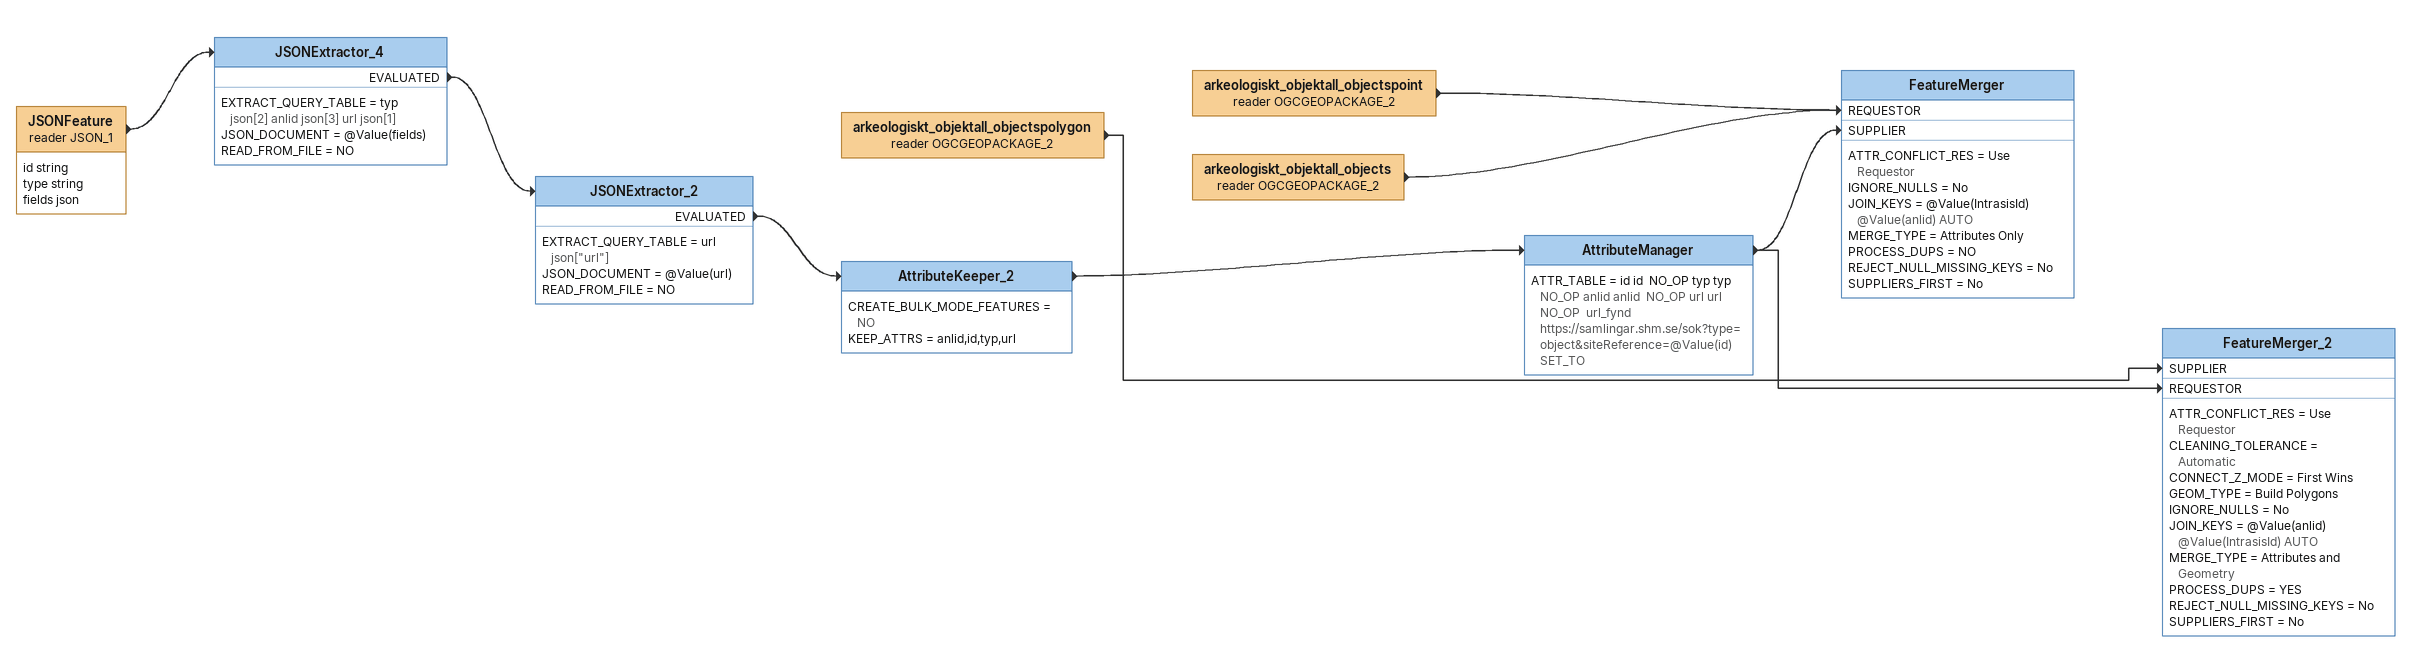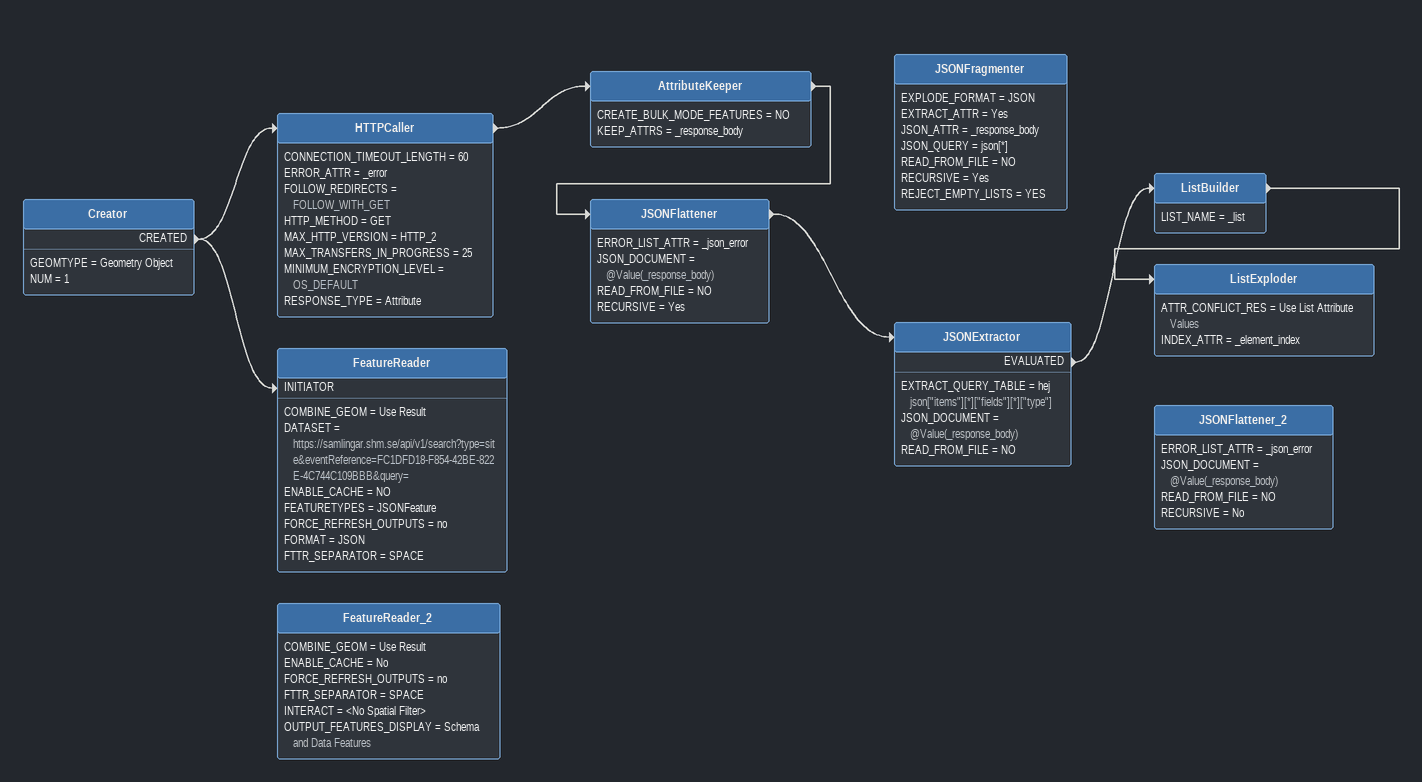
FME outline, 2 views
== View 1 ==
JSONFeature (reader JSON_1)
    attributes: id string, type string, fields json
    -> JSONExtractor_4
JSONExtractor_4
    EXTRACT_QUERY_TABLE = typ json[2] anlid json[3] url json[1]
    JSON_DOCUMENT = @Value(fields)
    READ_FROM_FILE = NO
    EVALUATED -> JSONExtractor_2
JSONExtractor_2
    EXTRACT_QUERY_TABLE = url json["url"]
    JSON_DOCUMENT = @Value(url)
    READ_FROM_FILE = NO
    EVALUATED -> AttributeKeeper_2
AttributeKeeper_2
    CREATE_BULK_MODE_FEATURES = NO
    KEEP_ATTRS = anlid,id,typ,url
    -> AttributeManager
AttributeManager
    ATTR_TABLE = id id  NO_OP typ typ  NO_OP anlid anlid  NO_OP url url  NO_OP  url_fynd https://samlingar.shm.se/sok?type=object&siteReference=@Value(id) SET_TO
    -> FeatureMerger [SUPPLIER]
    -> FeatureMerger_2 [REQUESTOR]
arkeologiskt_objektall_objectspoint (reader OGCGEOPACKAGE_2)
    -> FeatureMerger [REQUESTOR]
arkeologiskt_objektall_objectspolygon (reader OGCGEOPACKAGE_2)
    -> FeatureMerger_2 [SUPPLIER]
FeatureMerger_2
    ATTR_CONFLICT_RES = Use Requestor
    CLEANING_TOLERANCE = Automatic
    CONNECT_Z_MODE = First Wins
    GEOM_TYPE = Build Polygons
    IGNORE_NULLS = No
    JOIN_KEYS = @Value(anlid) @Value(IntrasisId) AUTO
    MERGE_TYPE = Attributes and Geometry
    PROCESS_DUPS = YES
    REJECT_NULL_MISSING_KEYS = No
    SUPPLIERS_FIRST = No
arkeologiskt_objektall_objects (reader OGCGEOPACKAGE_2)
    -> FeatureMerger [REQUESTOR]
FeatureMerger
    ATTR_CONFLICT_RES = Use Requestor
    IGNORE_NULLS = No
    JOIN_KEYS = @Value(IntrasisId) @Value(anlid) AUTO
    MERGE_TYPE = Attributes Only
    PROCESS_DUPS = NO
    REJECT_NULL_MISSING_KEYS = No
    SUPPLIERS_FIRST = No

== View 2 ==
Creator
    GEOMTYPE = Geometry Object
    NUM = 1
    CREATED -> HTTPCaller
    CREATED -> FeatureReader [INITIATOR]
HTTPCaller
    CONNECTION_TIMEOUT_LENGTH = 60
    ERROR_ATTR = _error
    FOLLOW_REDIRECTS = FOLLOW_WITH_GET
    HTTP_METHOD = GET
    MAX_HTTP_VERSION = HTTP_2
    MAX_TRANSFERS_IN_PROGRESS = 25
    MINIMUM_ENCRYPTION_LEVEL = OS_DEFAULT
    RESPONSE_TYPE = Attribute
    -> AttributeKeeper
AttributeKeeper
    CREATE_BULK_MODE_FEATURES = NO
    KEEP_ATTRS = _response_body
    -> JSONFlattener
JSONFlattener
    ERROR_LIST_ATTR = _json_error
    JSON_DOCUMENT = @Value(_response_body)
    READ_FROM_FILE = NO
    RECURSIVE = Yes
    -> JSONExtractor
JSONExtractor
    EXTRACT_QUERY_TABLE = hej json["items"][*]["fields"][*]["type"]
    JSON_DOCUMENT = @Value(_response_body)
    READ_FROM_FILE = NO
    EVALUATED -> ListBuilder
ListBuilder
    LIST_NAME = _list
    -> ListExploder
ListExploder
    ATTR_CONFLICT_RES = Use List Attribute Values
    INDEX_ATTR = _element_index
FeatureReader
    COMBINE_GEOM = Use Result
    DATASET = https://samlingar.shm.se/api/v1/search?type=site&eventReference=FC1DFD18-F854-42BE-822E-4C744C109BBB&query=
    ENABLE_CACHE = NO
    FEATURETYPES = JSONFeature
    FORCE_REFRESH_OUTPUTS = no
    FORMAT = JSON
    FTTR_SEPARATOR = SPACE
FeatureReader_2
    COMBINE_GEOM = Use Result
    ENABLE_CACHE = No
    FORCE_REFRESH_OUTPUTS = no
    FTTR_SEPARATOR = SPACE
    INTERACT = <No Spatial Filter>
    OUTPUT_FEATURES_DISPLAY = Schema and Data Features
JSONFragmenter
    EXPLODE_FORMAT = JSON
    EXTRACT_ATTR = Yes
    JSON_ATTR = _response_body
    JSON_QUERY = json[*]
    READ_FROM_FILE = NO
    RECURSIVE = Yes
    REJECT_EMPTY_LISTS = YES
JSONFlattener_2
    ERROR_LIST_ATTR = _json_error
    JSON_DOCUMENT = @Value(_response_body)
    READ_FROM_FILE = NO
    RECURSIVE = No
